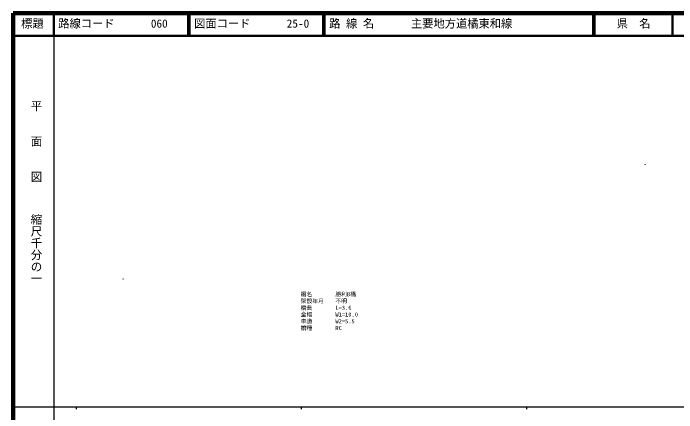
# Model space of a CAD drawing. Units: millimetres on the paper, with parts at other scales. Extents: x 40 to 680, y 20 to 380.
# Drawn here: x 40 to 334.8, y 202.4 to 380 of the extents above; entities that cross this region are included whole.
import ezdxf
from ezdxf.enums import TextEntityAlignment as Align

# ---------------------------------------------------------------- set-up
doc = ezdxf.new("R2010")
doc.units = ezdxf.units.MM
for name, color, linetype, lineweight in [('M-OTRS', 6, 'Continuous', 25), ('M-TTL', 2, 'Continuous', 140), ('M-TTL-BAND', 7, 'Continuous', 25), ('M-TTL-LINE', 7, 'Continuous', 50)]:
    doc.layers.add(name, color=color, linetype=linetype, lineweight=lineweight)
doc.layers.add('M-STR-HTXT', color=7, linetype='Continuous')
doc.layers.add('M-TTL-TXT', color=7, linetype='Continuous')
doc.styles.add('@ＭＳ ゴシック', font='')
doc.styles.add('ＭＳ ゴシック', font='')
doc.styles.get('@ＭＳ ゴシック').set_extended_font_data('@MS Gothic')
doc.styles.get('ＭＳ ゴシック').set_extended_font_data('MS Gothic')

msp = doc.modelspace()

# ---------------------------------------------------------------- linework, layer by layer
at = {"layer": 'M-OTRS'}
for centre, radius in [((320.818, 312.72), 0.0313), ((320.818, 312.72), 0.025), ((320.818, 312.72), 0.0188), ((320.818, 312.72), 0.0125), ((320.818, 312.72), 0.0063), ((88.871, 261.87), 0.0313), ((88.871, 261.87), 0.025), ((88.871, 261.87), 0.0188), ((88.871, 261.87), 0.0125), ((88.871, 261.87), 0.0063)]:
    msp.add_circle(centre, radius, dxfattribs=at)
at = {"layer": 'M-TTL'}
for p, q in [((40, 380), (40, 20)), ((680, 380), (40, 380))]:
    msp.add_line(p, q, dxfattribs=at)
at = {"layer": 'M-TTL-BAND'}
for p, q in [((58, 370), (58, 20)), ((40, 205), (579, 205)), ((68, 205), (68, 204)), ((168, 205), (168, 204)), ((268, 205), (268, 204))]:
    msp.add_line(p, q, dxfattribs=at)
at = {"layer": 'M-TTL-LINE'}
for p, q in [((58, 380), (58, 370)), ((117.75, 380), (117.75, 370)), ((118.25, 380), (118.25, 370)), ((177.75, 380), (177.75, 370)), ((178.25, 380), (178.25, 370)), ((297.75, 380), (297.75, 370)), ((298.25, 380), (298.25, 370)), ((333, 380), (333, 370)), ((40, 370), (680, 370))]:
    msp.add_line(p, q, dxfattribs=at)

# ---------------------------------------------------------------- texts
at = {"layer": 'M-STR-HTXT', "style": 'ＭＳ ゴシック'}
for s, p in [('橋名\u3000\u3000\u3000\u3000勝利B橋', (167.732, 253.62)), ('架設年月\u3000\u3000不明', (167.732, 250.62)), ('橋長\u3000\u3000\u3000\u3000L=3.6', (167.732, 247.62)), ('全幅\u3000\u3000\u3000\u3000W1=10.0', (167.732, 244.62)), ('車道\u3000\u3000\u3000\u3000W2=5.5', (167.732, 241.62)), ('橋種\u3000\u3000\u3000\u3000RC', (167.732, 238.62))]:
    msp.add_text(s, height=1.833, dxfattribs=at).set_placement(p, align=Align.BOTTOM_LEFT)
at = {"layer": 'M-TTL-BAND', "style": '@ＭＳ ゴシック', "width": 1.05}
for s, p in [('平\u3000\u3000面\u3000\u3000図', (47.277, 341.475)), ('縮尺千分の一', (47.277, 291.03))]:
    msp.add_text(s, height=3.666, rotation=270, dxfattribs=at).set_placement(p, align=Align.BOTTOM_LEFT)
at = {"layer": 'M-TTL-TXT', "style": 'ＭＳ ゴシック'}
for s, p in [('標題', (43.5, 372.5)), ('路線コード', (60, 372.5)), ('図面コード', (120.38, 372.5)), ('路 線 名', (180.38, 372.5)), ('主要地方道橘東和線', (216.734, 372.5)), ('県\u3000名', (308.125, 372.5)), ('060', (101.142, 372.5)), ('25-0', (161.521, 372.5))]:
    msp.add_text(s, height=3.666, dxfattribs=at).set_placement(p, align=Align.BOTTOM_LEFT)

doc.saveas('drawing.dxf')
